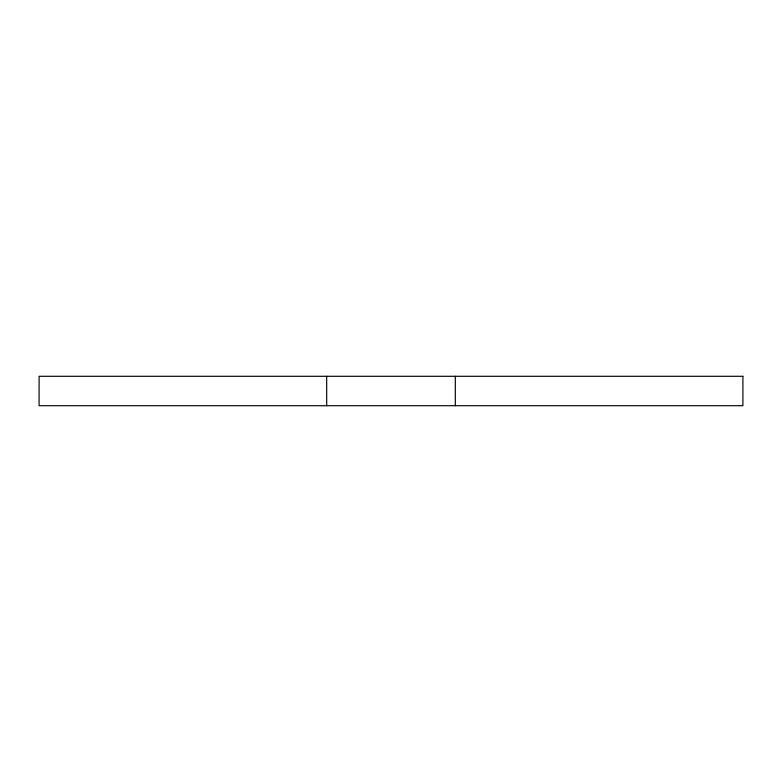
<?xml version="1.0" encoding="UTF-8"?>
<svg xmlns="http://www.w3.org/2000/svg" width="782" height="782" viewBox="0 0 782 782"><rect width="100%" height="100%" fill="white"/><g stroke="black" fill="none" stroke-linecap="round" stroke-linejoin="round"><path stroke-width="1.17" d="M455.32 376.298L455.32 405.702M326.68 376.298L326.68 405.702M742.9 376.298L39.1 376.298L39.1 405.702L742.9 405.702L742.9 376.298"/></g></svg>
